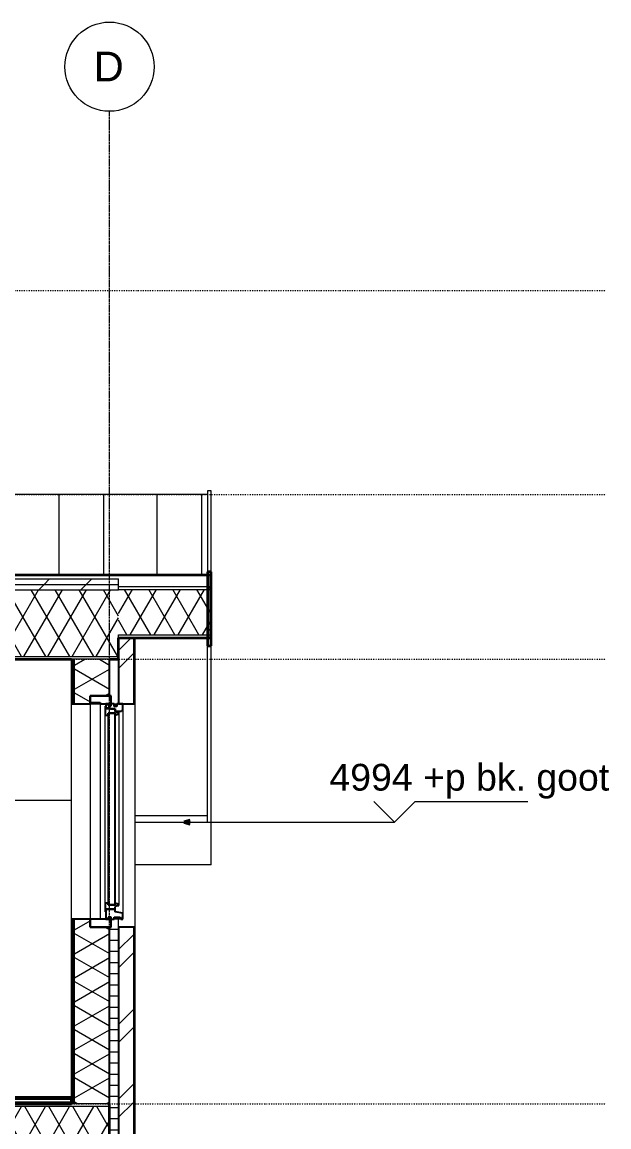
# Model space of a CAD drawing. Header units: millimetres. Extents: x -8546 to 211781, y -3000 to 31870.
# Drawn here: x 187454 to 191399, y 2945 to 10373 of the extents above; entities that cross this region are included whole.
import ezdxf

# ---------------------------------------------------------------- set-up
doc = ezdxf.new("R2010")
doc.units = ezdxf.units.MM
doc.linetypes.add('Dash dot', pattern=[15.875, 6.35, -4.7625, 0, -4.7625])
doc.linetypes.add('grid', pattern=[24, 15, -3, 3, -3])
for name, color, linetype, lineweight in [('A-FLOR', 192, 'Continuous', 9), ('A-FLOR-LEVL', 51, 'Continuous', 9), ('A-FLOR-MCUT', 51, 'Continuous', 9), ('A-FLOR-PATT', 8, 'Continuous', 9), ('A-GENM', 13, 'Continuous', 9), ('A-GLAZ', 151, 'Continuous', 9), ('A-ROOF', 132, 'Continuous', 9), ('A-ROOF-MCUT', 132, 'Continuous', 35), ('A-ROOF-OTLN', 132, 'Continuous', 9), ('A-ROOF-PATT', 132, 'Continuous', 35), ('A-WALL', 113, 'Continuous', 9), ('A-WALL-PATT', 111, 'Continuous', 25), ('G-ANNO-DIMS', 111, 'Continuous', 9), ('I-WALL', 2, 'Continuous', 9), ('S-GRID', 1, 'Continuous', 9), ('S-GRID-IDEN', 1, 'Continuous', 9)]:
    doc.layers.add(name, color=color, linetype=linetype, lineweight=lineweight)
doc.styles.add('Arial_1', font='arial.ttf', dxfattribs={"height": 200})
doc.styles.add('Arial_2', font='arial.ttf', dxfattribs={"height": 180})
pattern_1 = [(45, (183644.9, 3200), (-141.4214, 141.4214), [])]

# ---------------------------------------------------------------- blocks, each defined once
blk = doc.blocks.new('KOZIJN_TYPE_E - KOZIJN_TYPE_D-3601549-B-B')
at = {"layer": 'A-GENM'}
for p, q in [((-829.4, 5789.3), (-823.4, 5789.3)), ((-823.4, 5789.3), (-810.4, 5789.3)), ((-823.4, 5789.3), (-823.4, 5770.3)), ((-770.4, 5739.3), (-770.4, 4382.5)), ((-823.4, 4340.5), (-829.4, 4340.5)), ((-823.4, 4354.5), (-823.4, 4340.5)), ((-785.4, 4340.5), (-823.4, 4340.5))]:
    blk.add_line(p, q, dxfattribs=at)
at = {"layer": 'A-GLAZ', "lineweight": 25}
for p, q in [((-850.4, 5842.3), (-990.4, 5842.3)), ((-990.4, 5842.3), (-990.4, 5799.3)), ((-990.4, 5799.3), (-924.4, 5799.3)), ((-924.4, 5799.3), (-924.4, 5789.3)), ((-850.4, 5775.3), (-850.4, 5842.3)), ((-924.4, 5789.3), (-869.4, 5789.3)), ((-884.4, 5773.8), (-889.4, 5773.8)), ((-889.4, 5773.8), (-889.4, 5713.8)), ((-829.4, 5789.3), (-884.4, 5789.3)), ((-884.4, 5789.3), (-884.4, 5763.3)), ((-884.4, 5756.3), (-884.4, 5773.8)), ((-884.4, 5763.3), (-854.4, 5763.3)), ((-823.4, 5756.3), (-884.4, 5756.3)), ((-869.9, 5713.8), (-869.9, 5726.8)), ((-869.9, 5726.8), (-823.9, 5726.8)), ((-869.4, 5789.3), (-869.4, 5775.3)), ((-869.4, 5775.3), (-850.4, 5775.3)), ((-854.4, 5763.3), (-854.4, 5756.3)), ((-854.4, 5756.3), (-823.4, 5756.3)), ((-829.4, 5770.3), (-829.4, 5789.3)), ((-810.4, 5770.3), (-829.4, 5770.3)), ((-823.9, 5726.8), (-823.9, 5713.8)), ((-823.9, 5713.8), (-798.9, 5721.3)), ((-823.4, 5738.8), (-823.4, 5756.3)), ((-823.4, 5756.3), (-823.4, 5739.3)), ((-823.4, 5739.3), (-780.3, 5739.3)), ((-818.4, 5738.8), (-823.4, 5738.8)), ((-818.4, 5730.3), (-818.4, 5738.8)), ((-798.9, 5730.3), (-818.4, 5730.3)), ((-770.4, 5789.3), (-810.4, 5789.3)), ((-810.4, 5789.3), (-810.4, 5770.3)), ((-798.9, 5721.3), (-798.9, 5730.3)), ((-780.3, 5739.3), (-780.3, 5744.3)), ((-780.3, 5744.3), (-775.3, 5744.3)), ((-775.3, 5744.3), (-773.3, 5739.3)), ((-773.3, 5739.3), (-770.4, 5739.3)), ((-770.4, 5739.3), (-770.4, 5789.3)), ((-889.4, 5713.8), (-869.9, 5713.8)), ((-869.9, 4450), (-889.4, 4450)), ((-889.4, 4450), (-889.4, 4390)), ((-889.4, 4390), (-884.4, 4390)), ((-884.4, 4390), (-884.4, 4407.5)), ((-884.4, 4407.5), (-823.4, 4407.5)), ((-823.4, 4407.5), (-884.4, 4407.5)), ((-884.4, 4407.5), (-884.4, 4340.5)), ((-869.9, 4437), (-869.9, 4450)), ((-823.9, 4437), (-869.9, 4437)), ((-798.9, 4442.5), (-823.9, 4450)), ((-823.9, 4450), (-823.9, 4437)), ((-823.4, 4407.5), (-823.4, 4425)), ((-823.4, 4425), (-818.4, 4425)), ((-823.4, 4390.7), (-823.4, 4407.5)), ((-770.4, 4382.5), (-823.4, 4390.7)), ((-818.4, 4425), (-818.4, 4433.5)), ((-818.4, 4433.5), (-798.9, 4433.5)), ((-798.9, 4433.5), (-798.9, 4442.5)), ((-990.4, 4340.5), (-990.4, 4287.5)), ((-869.4, 4340.5), (-990.4, 4340.5)), ((-884.4, 4340.5), (-829.4, 4340.5)), ((-850.4, 4354.5), (-869.4, 4354.5)), ((-869.4, 4354.5), (-869.4, 4340.5)), ((-850.4, 4287.5), (-850.4, 4354.5)), ((-829.4, 4340.5), (-829.4, 4354.5)), ((-829.4, 4354.5), (-789.4, 4354.5)), ((-789.4, 4354.5), (-785.4, 4340.5)), ((-785.4, 4340.5), (-770.4, 4340.5)), ((-770.4, 4340.5), (-770.4, 4382.5)), ((-990.4, 4287.5), (-850.4, 4287.5))]:
    blk.add_line(p, q, dxfattribs=at)
at = {"layer": 'A-GLAZ'}
for p, q in [((-990.4, 5789.3), (-924.4, 5789.3)), ((-924.4, 5789.3), (-924.4, 4340.5)), ((-798.9, 5721.3), (-798.9, 4442.5)), ((-889.4, 4450), (-889.4, 5713.8))]:
    blk.add_line(p, q, dxfattribs=at)
blk = doc.blocks.new('GLAS_COMPONENT_TYPE_A - GLAS_COMPONENT_TYPE_A-3492166-B-B')
at = {"layer": 'A-GLAZ', "lineweight": 25}
for p, q in [((-869.9, 5726.8), (-869.9, 4437)), ((-823.4, 5726.8), (-869.9, 5726.8)), ((-823.4, 4437), (-823.4, 5726.8)), ((-869.9, 4437), (-823.4, 4437))]:
    blk.add_line(p, q, dxfattribs=at)
blk = doc.blocks.new('Grid - r_3_0mm-1753543-B-B')
at = {"layer": 'S-GRID-IDEN'}
blk.add_circle((-11075.3, 10073.4), 300, dxfattribs=at)
blk = doc.blocks.new('Spot Elevations - 00_EA_spotelevation-1740730-B-B')
at = {"layer": 'G-ANNO-DIMS'}
for p, q in [((1055.2, 4993.6), (915.5, 5133.3)), ((1055.2, 4993.6), (1195, 5133.3)), ((1195, 5133.3), (1952.2, 5133.3))]:
    blk.add_line(p, q, dxfattribs=at)

msp = doc.modelspace()

# ---------------------------------------------------------------- hatches: boundary and pattern name
at = {"layer": 'A-FLOR-PATT'}
h = msp.add_hatch(dxfattribs=at)
h.set_pattern_fill('FP_211', color=256, style=0, pattern_type=2)
h.set_pattern_definition([(0, (183644.89, 3200), (406.4, 101.6), [33.528, -271.272, 33.528, -271.272, -1625.6]), (0, (183644.89, 3200), (406.4, 101.6), [-609.6, 33.528, -576.072, 33.528, -271.272, -711.2]), (0, (183644.89, 3200), (406.4, 101.6), [-1524, 33.528, -169.672, 33.528, -474.472]), (120, (183797.29, 3250.8), (-291.1882, 301.1527), [33.528, -271.272, 33.528, -271.272, -1625.6]), (120, (183797.29, 3250.8), (-291.1882, 301.1527), [-609.6, 33.528, -576.072, 33.528, -271.272, -711.2]), (120, (183797.29, 3250.8), (-291.1882, 301.1527), [-1524, 33.528, -169.672, 33.528, -474.472]), (240, (183848.09, 3454), (-115.2118, -402.7527), [33.528, -271.272, 33.528, -271.272, -1625.6]), (240, (183848.09, 3454), (-115.2118, -402.7527), [-609.6, 33.528, -576.072, 33.528, -271.272, -711.2]), (240, (183848.09, 3454), (-115.2118, -402.7527), [-1524, 33.528, -169.672, 33.528, -474.472])])
h.paths.add_polyline_path([(187785.7, 3110), (187785.7, 3128), (181705.7, 3128), (181705.7, 3110), (187543.1, 3110)])
h.paths.add_polyline_path([(178083.8, 3110), (179859.7, 3110), (179859.7, 3128), (178083.8, 3128)])
h.paths.add_polyline_path([(179877.7, 3110), (180159.7, 3110), (180159.7, 3128), (179877.7, 3128), (179877.7, 3125.6)])
h = msp.add_hatch(dxfattribs=at)
h.set_pattern_fill('FP_180', color=256, angle=180, style=0, pattern_type=2)
h.set_pattern_definition([(180, (182934.76, 3100), (-1e-14, -100), [])])
h.paths.add_polyline_path([(188042.2, 3082), (188042.2, 3100), (181751.7, 3100), (181751.7, 3082), (187976.2, 3082)])
h.paths.add_polyline_path([(178013.9, 3082), (180291.7, 3082), (180291.7, 3100), (177827.3, 3100), (177827.3, 3082)])
h = msp.add_hatch(dxfattribs=at)
h.set_pattern_fill('FP_179', color=256, angle=-120, style=0, pattern_type=2)
h.set_pattern_definition([(240, (182934.76, 3100), (121.2436, -70), []), (300, (182934.76, 3100), (121.2436, 70), [])])
h.paths.add_polyline_path([(188042.2, 2847), (188042.2, 3082), (181751.7, 3082), (181751.7, 2847), (187976.2, 2847)])
h.paths.add_polyline_path([(178013.9, 2847), (180291.7, 2847), (180291.7, 3082), (177827.3, 3082), (177827.3, 2847)])
h = msp.add_hatch(dxfattribs=at)
h.set_pattern_fill('FP_210', color=256, angle=-120, style=0, pattern_type=2)
h.set_pattern_definition([(240, (182934.76, 3142), (121.2436, -70), []), (300, (182934.76, 3142), (121.2436, 70), [])])
h.paths.add_polyline_path([(178083.8, 3100), (179859.7, 3100), (179859.7, 3110), (178083.8, 3110)])
h.paths.add_polyline_path([(187785.7, 3100), (187785.7, 3110), (181705.7, 3110), (181705.7, 3100), (187543.1, 3100)])
h.paths.add_polyline_path([(179877.7, 3100), (180159.7, 3100), (180159.7, 3110), (179877.7, 3110), (179877.7, 3108.6)])
at = {"layer": 'A-ROOF-PATT', "lineweight": 9}
h = msp.add_hatch(dxfattribs=at)
h.set_pattern_fill('FP_208', color=256, style=0, pattern_type=2)
h.set_pattern_definition([(90, (188902.6, 6432.55), (-300, 2e-14), [])])
h.paths.add_polyline_path([(185377.3, 6653.7), (188102.2, 6653.7), (188102.2, 7197.8), (183905.7, 7197.8), (184489.1, 6653.7), (184944.2, 6653.7)])
h = msp.add_hatch(dxfattribs=at)
h.set_pattern_fill('FP_174', color=256, style=0, pattern_type=2)
h.set_pattern_definition([(90, (188962.6, 6431.86), (-300, 2e-14), [])])
h.paths.add_polyline_path([(188700.2, 6653.7), (188700.2, 7197.8), (188102.2, 7197.8), (188102.2, 6653.7)])
h = msp.add_hatch(dxfattribs=at)
h.set_pattern_fill('FP_202', color=256, style=0, pattern_type=2)
h.set_pattern_definition(pattern_1)
h.paths.add_polyline_path([(187976.2, 6592.2), (188102.2, 6592.2), (188102.2, 6628.8), (184515.8, 6628.8), (184555, 6592.2), (187543.1, 6592.2)])
h = msp.add_hatch(dxfattribs=at)
h.set_pattern_fill('FP_202', color=256, style=0, pattern_type=2)
h.set_pattern_definition(pattern_1)
h.paths.add_polyline_path([(188725.2, 6178.5), (188725.2, 6677), (188700.2, 6677), (188700.2, 6178.5)])
h = msp.add_hatch(dxfattribs=at)
h.set_pattern_fill('FP_202', color=256, style=0, pattern_type=2)
h.set_pattern_definition(pattern_1)
h.paths.add_polyline_path([(187976.2, 6555.7), (188102.2, 6555.7), (188102.2, 6592.2), (184555, 6592.2), (184594.2, 6555.7), (187543.1, 6555.7)])
h = msp.add_hatch(dxfattribs=at)
h.set_pattern_fill('FP_207', color=256, angle=-120, style=0, pattern_type=2)
h.set_pattern_definition([(240, (186003.93, 6653.72), (121.244, -70), []), (300, (186003.93, 6653.72), (121.244, 70), [])])
h.paths.add_polyline_path([(187976.2, 6107), (188102.2, 6107), (188102.2, 6555.7), (184594.2, 6555.7), (185075.3, 6107), (187543.1, 6107)])
h = msp.add_hatch(dxfattribs=at)
h.set_pattern_fill('FP_219', color=256, angle=-120, style=0, pattern_type=2)
h.set_pattern_definition([(240, (188412.21, 6653.72), (121.244, -70), []), (300, (188412.21, 6653.72), (121.244, 70), [])])
h.paths.add_polyline_path([(188722.2, 6253.3), (188722.2, 6559), (188102.2, 6559), (188102.2, 6253.3)])
at = {"layer": 'A-WALL-PATT', "lineweight": 9}
h = msp.add_hatch(dxfattribs=at)
h.set_pattern_fill('FP_185', color=256, style=0, pattern_type=2)
h.set_pattern_definition([(45, (183644.9, 3200), (-251.447, 251.447), []), (45, (183644.9, 3581), (-251.447, 251.447), [])])
h.paths.add_polyline_path([(188202.2, 2400), (188202.2, 4287.5), (188102.2, 4287.5), (188102.2, 2400)])
h.paths.add_polyline_path([(188192.8, 5789.3), (188202.2, 5789.3), (188202.2, 6233.3), (188102.2, 6233.3), (188102.2, 5789.3)])
h = msp.add_hatch(dxfattribs=at)
h.set_pattern_fill('FP_182', color=256, angle=-90, style=0, pattern_type=2)
h.set_pattern_definition([(360, (187785.71, 3126.41), (4e-13, 200), []), (360, (187785.71, 3110.41), (4e-13, 200), []), (360, (187785.71, 3094.41), (4e-13, 200), []), (360, (187785.71, 3078.41), (4e-13, 200), [])])
h.paths.add_polyline_path([(187798.2, -380), (187798.2, 80), (187785.7, 80), (187785.7, -380)])
h.paths.add_polyline_path([(187798.2, 2400), (187798.2, 2847), (187785.7, 2847), (187785.7, 2400)])
h.paths.add_polyline_path([(187785.7, 3100), (187798.2, 3100), (187798.2, 4340.5), (187785.7, 4340.5), (187785.7, 3162.5)])
h.paths.add_polyline_path([(187798.2, 5789.3), (187798.2, 6088.8), (187785.7, 6088.8), (187785.7, 5789.3)])
h = msp.add_hatch(dxfattribs=at)
h.set_pattern_fill('FP_181', color=256, angle=-120, style=0, pattern_type=2)
h.set_pattern_definition([(330, (187785.71, 3126.41), (70, 121.2436), []), (30, (187785.71, 3126.41), (-70, 121.2436), [])])
h.paths.add_polyline_path([(187807.2, -380), (188042.2, -380), (188042.2, 80), (187807.2, 80), (187807.2, -70.4)])
h.paths.add_polyline_path([(187807.2, 2400), (188042.2, 2400), (188042.2, 2847), (187807.2, 2847), (187807.2, 2556.3)])
h.paths.add_polyline_path([(188042.2, 3100), (188042.2, 4287.5), (187912.2, 4287.5), (187912.2, 4340.5), (187807.2, 4340.5), (187807.2, 3100), (187976.2, 3100)])
h.paths.add_polyline_path([(187912.2, 5789.3), (187912.2, 5842.3), (188042.2, 5842.3), (188042.2, 6088.8), (187807.2, 6088.8), (187807.2, 5789.3)])
h = msp.add_hatch(dxfattribs=at)
h.set_pattern_fill('FP_186', color=256, style=0, pattern_type=2)
h.set_pattern_definition([(0, (188157.21, 0), (0, 75), []), (90, (188157.21, 0), (-112.5, 75), [75, -75])])
h.paths.add_polyline_path([(188102.2, 600), (188102.2, 4340.5), (188052.2, 4340.5), (188052.2, 4287.5), (188042.2, 4287.5), (188042.2, 600)])

# ---------------------------------------------------------------- linework, layer by layer
at = {"layer": 'A-FLOR', "lineweight": 35}
for p, q in [((187785.7, 3142), (183251.7, 3142)), ((187785.7, 3100), (187785.7, 3142)), ((181705.7, 3100), (187785.7, 3100)), ((188042.2, 2847), (188042.2, 3100))]:
    msp.add_line(p, q, dxfattribs=at)
at = {"layer": 'A-FLOR-LEVL', "linetype": 'Dash dot'}
for p, q in [((175342, 8569.4), (191376.6, 8569.4)), ((175342, 7197.8), (191376.6, 7197.8)), ((175342, 6088.8), (191376.6, 6088.8)), ((175342, 3100), (191376.6, 3100))]:
    msp.add_line(p, q, dxfattribs=at)
at = {"layer": 'A-FLOR-MCUT'}
for p, q in [((187785.7, 3128), (181705.7, 3128)), ((187785.7, 3132), (183230.2, 3132)), ((187785.7, 3110), (181705.7, 3110)), ((188042.2, 3082), (181751.7, 3082)), ((188042.2, 3100), (187785.7, 3100))]:
    msp.add_line(p, q, dxfattribs=at)
at = {"layer": 'A-ROOF'}
for p, q in [((188700.2, 7197.8), (183905.7, 7197.8)), ((184515.8, 6628.8), (188102.2, 6628.8)), ((188102.2, 6555.7), (188102.2, 6628.8)), ((184555, 6592.2), (188102.2, 6592.2)), ((184594.2, 6555.7), (188102.2, 6555.7)), ((188102.2, 6578.9), (188722.2, 6578.9)), ((188102.2, 6559), (188722.2, 6559)), ((188102.2, 6233.3), (188102.2, 6253.3)), ((188102.2, 6253.3), (188722.2, 6253.3)), ((185075.3, 6107), (188102.2, 6107)), ((188212.2, 5039.4), (188700.2, 5039.4))]:
    msp.add_line(p, q, dxfattribs=at)
at = {"layer": 'A-ROOF', "lineweight": 35}
for p, q in [((188722.2, 6653.7), (184489.1, 6653.7)), ((188722.2, 6233.3), (188722.2, 6653.7)), ((188102.2, 6088.8), (188102.2, 6233.3)), ((188102.2, 6233.3), (188722.2, 6233.3)), ((185094.9, 6088.8), (187785.7, 6088.8)), ((188042.2, 6088.8), (188102.2, 6088.8))]:
    msp.add_line(p, q, dxfattribs=at)
at = {"layer": 'A-ROOF-MCUT'}
for p, q in [((188725.2, 6677), (188700.2, 6677)), ((188700.2, 6677), (188700.2, 6178.5)), ((188725.2, 6178.5), (188725.2, 6677)), ((188700.2, 6178.5), (188725.2, 6178.5))]:
    msp.add_line(p, q, dxfattribs=at)
at = {"layer": 'A-ROOF-OTLN'}
for p, q in [((188725.2, 7221), (188700.2, 7221)), ((188700.2, 7221), (188700.2, 6677)), ((188725.2, 6677), (188725.2, 7221)), ((188700.2, 4993.6), (188700.2, 6178.5)), ((188725.2, 4707.6), (188725.2, 6178.5)), ((188212.2, 4993.6), (188725.2, 4993.6)), ((188725.2, 4707.6), (188212.2, 4707.6))]:
    msp.add_line(p, q, dxfattribs=at)
at = {"layer": 'A-WALL'}
for p, q in [((188202.2, 6233.3), (188202.2, 5789.3)), ((188042.2, 6088.8), (187785.7, 6088.8)), ((187798.2, 5789.3), (187798.2, 6088.8)), ((187807.2, 5789.3), (187807.2, 6088.8)), ((188212.2, 5789.3), (188212.2, 4287.5)), ((187798.2, 3100), (187798.2, 4340.5)), ((187807.2, 3100), (187807.2, 4340.5)), ((188102.2, 4287.5), (188102.2, 4340.5)), ((188202.2, 4287.5), (188202.2, 2400))]:
    msp.add_line(p, q, dxfattribs=at)
at = {"layer": 'A-WALL', "lineweight": 25}
for p, q in [((188212.2, 5789.3), (188212.2, 6233.3)), ((188102.2, 6088.8), (188102.2, 5789.3)), ((188102.2, 5789.3), (188212.2, 5789.3)), ((188212.2, 4287.5), (188102.2, 4287.5)), ((188102.2, 4287.5), (188102.2, 2400)), ((188212.2, 2400), (188212.2, 4287.5))]:
    msp.add_line(p, q, dxfattribs=at)
at = {"layer": 'G-ANNO-DIMS', "lineweight": 50}
for q in [(188583.5, 5004.2), (188583.5, 4982.9)]:
    msp.add_line((188543.9, 4993.6), q, dxfattribs=at)
at = {"layer": 'G-ANNO-DIMS'}
for p, q in [((188543.9, 4993.6), (188983, 4993.6)), ((188983, 4993.6), (189957.8, 4993.6))]:
    msp.add_line(p, q, dxfattribs=at)
at = {"layer": 'I-WALL', "lineweight": 25}
for p, q in [((187785.7, 6088.8), (187785.7, 5789.3)), ((188042.2, 5842.3), (188042.2, 6088.8)), ((187912.2, 5789.3), (187912.2, 5842.3)), ((187912.2, 5842.3), (188042.2, 5842.3)), ((187785.7, 5789.3), (187912.2, 5789.3)), ((187785.7, 4340.5), (187785.7, 3142)), ((187912.2, 4340.5), (187785.7, 4340.5)), ((187912.2, 4287.5), (187912.2, 4340.5)), ((188042.2, 4287.5), (187912.2, 4287.5)), ((188042.2, 3100), (188042.2, 4287.5))]:
    msp.add_line(p, q, dxfattribs=at)
at = {"layer": 'I-WALL'}
for p, q in [((187785.7, 4340.5), (187785.7, 5789.3)), ((187912.2, 5789.3), (187912.2, 4340.5)), ((187785.7, 5140.3), (186087.7, 5140.3))]:
    msp.add_line(p, q, dxfattribs=at)
at = {"layer": 'S-GRID', "linetype": 'grid'}
msp.add_line((188042.2, -1750), (188042.2, 9773.4), dxfattribs=at)

# ---------------------------------------------------------------- block references
at = {"layer": 'A-GLAZ'}
for name in ['KOZIJN_TYPE_E - KOZIJN_TYPE_D-3601549-B-B', 'GLAS_COMPONENT_TYPE_A - GLAS_COMPONENT_TYPE_A-3492166-B-B']:
    msp.add_blockref(name, (188902.6, 0), dxfattribs=at)
at = {"layer": 'G-ANNO-DIMS'}
msp.add_blockref('Spot Elevations - 00_EA_spotelevation-1740730-B-B', (188902.6, 0), dxfattribs=at)
at = {"layer": 'S-GRID-IDEN'}
msp.add_blockref('Grid - r_3_0mm-1753543-B-B', (199117.5, 0), dxfattribs=at)

# ---------------------------------------------------------------- texts
at = {"layer": 'G-ANNO-DIMS', "insert": (189520.3, 5385.7), "char_height": 180, "width": 2249.915, "attachment_point": 1, "line_spacing_factor": 0.941778, "style": 'Arial_2'}
msp.add_mtext('4994 +p bk. goot', dxfattribs=at)
at = {"layer": 'S-GRID-IDEN', "insert": (187936.1, 10174.9), "char_height": 200, "width": 248.523, "attachment_point": 1, "style": 'Arial_1'}
msp.add_mtext('D', dxfattribs=at)

doc.saveas('drawing.dxf')
